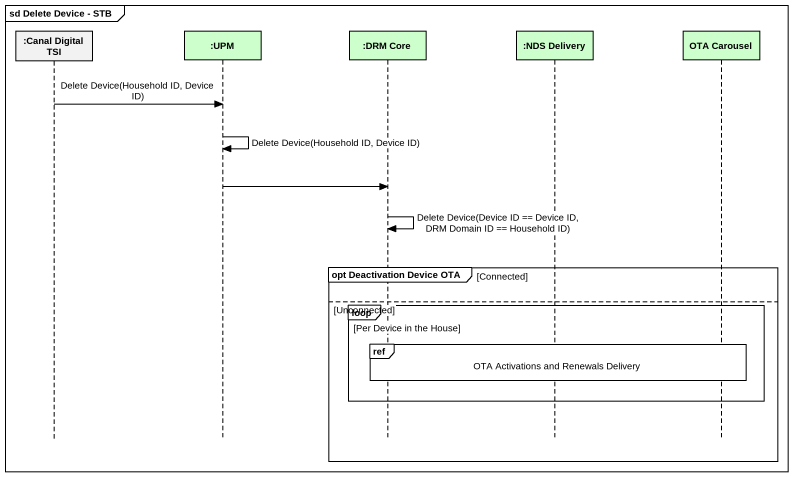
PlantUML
@startuml
mainframe sd Delete Device - STB
hide footbox
participant ":Canal Digital TSI" as Canal_Digital_TSI
participant ":UPM" as UPM #CCFFCC
participant ":DRM Core" as DRM_Core #CCFFCC
participant ":NDS Delivery" as NDS_Delivery #CCFFCC
participant "OTA Carousel" as OTA_Carousel #CCFFCC

Canal_Digital_TSI -> UPM : Delete Device(Household ID, Device ID)
UPM -> UPM : Delete Device(Household ID, Device ID)
UPM -> DRM_Core
DRM_Core -> DRM_Core : Delete Device(Device ID == Device ID, DRM Domain ID == Household ID)
group opt Deactivation Device OTA [Connected]
else Unconnected
  loop Per Device in the House
    ref over DRM_Core, NDS_Delivery, OTA_Carousel : OTA Activations and Renewals Delivery
  end
end
@enduml
